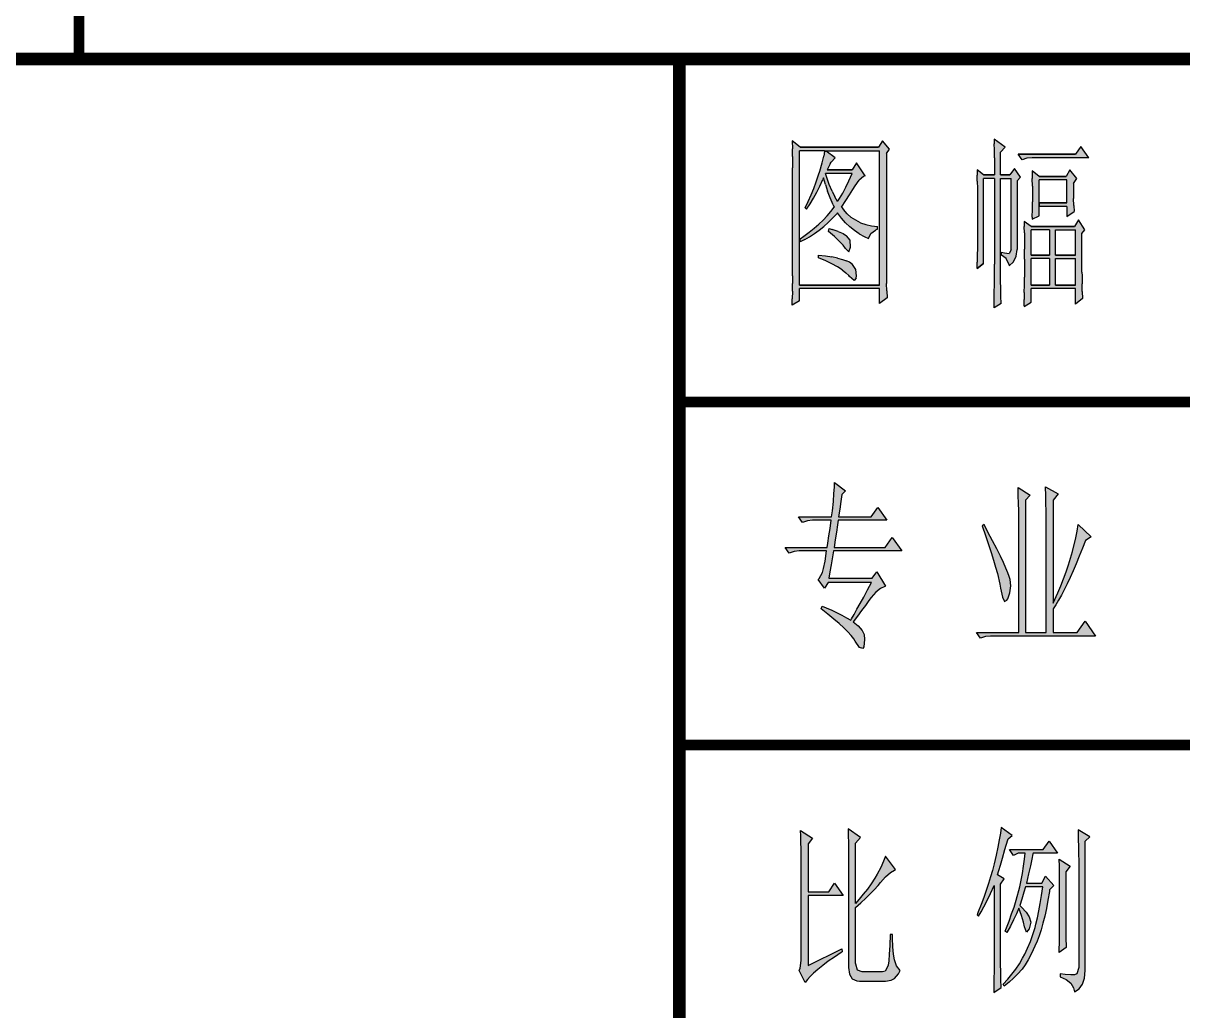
# Model space of a CAD drawing. Extents: x -383207 to 558143, y -95136 to 11777.
# Drawn here: x 292028 to 292704, y -93488 to -92912 of the extents above; entities that cross this region are included whole.
import ezdxf

# ---------------------------------------------------------------- set-up
doc = ezdxf.new("R2010")
doc.units = 0
doc.layers.get('0').update_dxf_attribs({"linetype": 'CONTINUOUS'})
doc.layers.add('1', color=7, linetype='CONTINUOUS')

msp = doc.modelspace()

# ---------------------------------------------------------------- hatches: boundary and pattern name
at = {"layer": '1'}
h = msp.add_hatch(color=2, dxfattribs=at)
h.paths.add_polyline_path([(292531.73, -92987.93), (292533.48, -92985.42), (292529.41, -92980.43), (292527.06, -92984.18), (292481.34, -92984.18), (292476.67, -92980.43), (292476.81, -92985.2), (292476.89, -92989.72), (292476.95, -92993.96), (292476.95, -92996.26), (292476.95, -93059.17), (292476.93, -93063.69), (292476.87, -93068.16), (292476.77, -93072.58), (292476.67, -93076.25), (292481.03, -93073.76), (292481.03, -93066.67), (292527.65, -93066.67), (292527.65, -93075.43), (292532.01, -93072.09), (292531.87, -93067.99), (292531.77, -93063.61), (292531.73, -93058.92), (292531.73, -93057.09)])
h.paths.add_polyline_path([(292481.03, -92986.26), (292495.6, -92986.26), (292527.65, -92986.26), (292527.65, -93064.59), (292481.03, -93064.59), (292481.03, -93039.59)], flags=16)
h.paths.add_polyline_path([(292483.58, -93036.14), (292486.63, -93033.84), (292489.51, -93031.5), (292492.2, -93029.11), (292494.7, -93026.69), (292497.03, -93024.22), (292499.17, -93021.71), (292501.14, -93019.17), (292500.51, -93017.8), (292498.82, -93013.81), (292497.33, -93009.86), (292496.07, -93005.94), (292495.01, -93002.09), (292494.62, -93003.03), (292492.89, -93006.88), (292491.08, -93010.53), (292489.16, -93014.01), (292487.18, -93017.31), (292485.11, -93020.43), (292484.23, -93019.6), (292484.27, -93019.53), (292486.06, -93015.85), (292487.75, -93012.08), (292489.32, -93008.27), (292490.77, -93004.37), (292492.12, -93000.42), (292492.83, -92998.18), (292494.26, -92993.35), (292495.17, -92989.38), (292495.57, -92986.51), (292496.52, -92986.51), (292501.71, -92990.41), (292499.39, -92992.92), (292498.78, -92993.88), (292497.07, -92997.51), (292511.62, -92997.51), (292514.25, -92993.33), (292519.2, -93000.85), (292518.22, -93001.3), (292515.69, -93003.4), (292513.37, -93006.68), (292512.09, -93008.86), (292510.17, -93011.93), (292507.99, -93015.38), (292505.5, -93019.17), (292506.6, -93020.63), (292508.76, -93023.04), (292511.17, -93025.12), (292513.78, -93026.85), (292516.61, -93028.26), (292519.69, -93029.32), (292522.97, -93030.03), (292526.49, -93030.42), (292526.49, -93032.09), (292525.33, -93032.56), (292522.52, -93034.63), (292521.24, -93037.51), (292518.63, -93036.35), (292515.73, -93034.74), (292512.98, -93032.86), (292510.35, -93030.68), (292507.83, -93028.24), (292505.44, -93025.53), (292503.18, -93022.51), (292502.73, -93023), (292500.27, -93025.63), (292497.74, -93028.11), (292495.13, -93030.44), (292492.44, -93032.6), (292489.69, -93034.57), (292486.88, -93036.41), (292483.98, -93038.08), (292481.28, -93039.46), (292481.28, -93037.74)], flags=0)
h.paths.add_polyline_path([(292497.92, -93033.33), (292498.23, -93031.68), (292499.98, -93032.19), (292503.55, -93033.41), (292506.36, -93034.61), (292508.42, -93035.84), (292510.43, -93038.47), (292510.76, -93042.5), (292509.82, -93045.17), (292507.85, -93043.34), (292506.36, -93041.44), (292504.16, -93039.08), (292501.35, -93036.37)], flags=0)
h.paths.add_polyline_path([(292492.12, -93047.09), (292496.05, -93047.61), (292499.88, -93048.25), (292503.2, -93048.94), (292506.01, -93049.65), (292508.34, -93050.43), (292510.17, -93051.26), (292511.78, -93052.57), (292513.76, -93055.54), (292514.25, -93059.17), (292514.08, -93060.58), (292512.76, -93061.96), (292510.17, -93059.6), (292509.66, -93058.99), (292507.95, -93057.4), (292505.75, -93055.75), (292503.08, -93054.05), (292499.9, -93052.32), (292496.25, -93050.57), (292492.12, -93048.76)], flags=0)
h.paths.add_polyline_path([(292503.18, -93015.85), (292501.57, -93013.2), (292499.96, -93009.9), (292498.35, -93005.94), (292496.72, -93001.3), (292496.19, -92999.58), (292511.62, -92999.58), (292509.82, -93003.78), (292508.01, -93007.61), (292506.16, -93011.08), (292504.28, -93014.2)], flags=0)
h = msp.add_hatch(color=2, dxfattribs=at)
h.paths.add_polyline_path([(292598.16, -92987.09), (292600.77, -92984.18), (292594.37, -92979.59), (292594.47, -92982.22), (292594.57, -92985.83), (292594.62, -92990.41), (292594.66, -92996), (292594.66, -93000.42), (292588.26, -93000.42), (292584.47, -92997.51), (292584.55, -93000.48), (292584.63, -93004.07), (292584.69, -93008.22), (292584.73, -93012.99), (292584.75, -93018.37), (292584.75, -93023.75), (292584.75, -93028.97), (292584.73, -93033.92), (292584.71, -93038.61), (292584.65, -93043.07), (292584.61, -93047.25), (292584.55, -93051.2), (292584.47, -93054.89), (292588.26, -93052.08), (292588.26, -93002.5), (292594.66, -93002.5), (292594.66, -93052.51), (292594.66, -93056.05), (292594.62, -93059.96), (292594.57, -93064.28), (292594.51, -93068.97), (292594.43, -93074.02), (292594.37, -93077.92), (292598.45, -93075.43), (292598.34, -93071.05), (292598.26, -93066.63), (292598.2, -93062.18), (292598.16, -93057.7), (292598.16, -93054.18), (292598.16, -93002.5), (292604.27, -93002.5), (292604.27, -93044.17), (292603.11, -93046.25), (292600.46, -93045.84), (292598.73, -93045.41), (292598.73, -93047.09), (292601.5, -93049.18), (292602.97, -93052.49), (292603.11, -93053.34), (292605.8, -93051), (292607.37, -93047.84), (292607.78, -93043.87), (292607.78, -93003.76), (292609.82, -93001.66), (292606.31, -92996.67), (292603.68, -93000.42), (292598.16, -93000.42)])
h.paths.add_polyline_path([(292645.07, -92983.75), (292641.85, -92988.34), (292608.35, -92988.34), (292610.69, -92991.68), (292613.59, -92990.7), (292616.52, -92990.41), (292649.72, -92990.41)])
h.paths.add_polyline_path([(292620.6, -93003.33), (292636.9, -93003.33), (292636.9, -93016.66), (292620.6, -93016.66), (292620.6, -93018.76), (292636.9, -93018.76), (292636.9, -93024.59), (292640.99, -93021.67), (292640.85, -93018.31), (292640.75, -93014.13), (292640.71, -93009.14), (292640.69, -93005.41), (292642.73, -93002.5), (292638.65, -92997.51), (292636.33, -93001.26), (292620.6, -93001.26), (292616.52, -92997.91), (292616.66, -93002.46), (292616.77, -93006.9), (292616.81, -93011.26), (292616.81, -93011.67), (292616.79, -93016.03), (292616.7, -93020.45), (292616.56, -93024.95), (292616.52, -93026.26), (292620.6, -93024.18), (292620.6, -93018.76), (292620.6, -93016.66)])
h.paths.add_polyline_path([(292645.64, -93034.59), (292647.39, -93032.49), (292643.6, -93026.67), (292641.28, -93030.42), (292615.93, -93030.42), (292611.85, -93027.5), (292611.96, -93030.5), (292612.04, -93034.21), (292612.1, -93038.63), (292612.12, -93043.74), (292612.14, -93049.59), (292612.14, -93050), (292612.14, -93055.2), (292612.12, -93060.09), (292612.08, -93064.69), (292612.02, -93068.99), (292611.94, -93073.03), (292611.85, -93076.76), (292611.85, -93077.08), (292615.93, -93074.59), (292615.93, -93066.67), (292641.85, -93066.67), (292641.85, -93075.84), (292645.95, -93072.5), (292645.8, -93068.32), (292645.7, -93063.92), (292645.66, -93059.33), (292645.64, -93057.09)])
h.paths.add_polyline_path([(292615.93, -93032.49), (292626.71, -93032.49), (292626.71, -93047.09), (292615.93, -93047.09)], flags=16)
h.paths.add_polyline_path([(292615.93, -93049.16), (292626.71, -93049.16), (292626.71, -93064.59), (292615.93, -93064.59)], flags=16)
h.paths.add_polyline_path([(292630.21, -93032.49), (292641.85, -93032.49), (292641.85, -93047.09), (292630.21, -93047.09)], flags=16)
h.paths.add_polyline_path([(292630.21, -93049.16), (292641.85, -93049.16), (292641.85, -93064.59), (292630.21, -93064.59)], flags=16)
h = msp.add_hatch(color=2, dxfattribs=at)
h.paths.add_polyline_path([(292499.41, -93227.74), (292500.24, -93223.11), (292500.83, -93219.67), (292540.56, -93219.67), (292534.99, -93211.85), (292530.84, -93217.66), (292501.19, -93217.66), (292501.78, -93213.15), (292502.49, -93208.76), (292503.09, -93204.49), (292503.44, -93201.77), (292531.79, -93201.77), (292526.57, -93194.3), (292522.77, -93199.75), (292503.8, -93199.75), (292504.39, -93195.24), (292504.99, -93190.86), (292505.58, -93186.83), (292507.83, -93184.69), (292501.43, -93179.71), (292501.31, -93182.44), (292501.07, -93186.11), (292500.72, -93190.74), (292500.12, -93196.31), (292499.65, -93199.75), (292480.44, -93199.75), (292482.81, -93203.07), (292485.66, -93202.12), (292488.62, -93201.77), (292499.41, -93201.77), (292498.82, -93206.51), (292498.11, -93210.9), (292497.51, -93215.05), (292497.04, -93217.66), (292472.61, -93217.66), (292474.98, -93220.98), (292477.83, -93220.03), (292480.79, -93219.67), (292496.8, -93219.67), (292495.85, -93225.72), (292495.02, -93229.87), (292494.43, -93232.24), (292492.42, -93235.68), (292491.82, -93236.39), (292495.62, -93241.37), (292497.63, -93238.05), (292523.01, -93238.05), (292520.64, -93242.44), (292518.39, -93246.59), (292516.37, -93250.27), (292514.47, -93253.59), (292512.81, -93256.67), (292511.27, -93259.28), (292510.8, -93260.11), (292508.31, -93258.69), (292505.7, -93257.15), (292499.77, -93254.3), (292496.45, -93252.76), (292494.19, -93251.81), (292493.6, -93253.47), (292497.51, -93256.55), (292500.95, -93259.4), (292504.04, -93262.01), (292506.76, -93264.5), (292509.14, -93266.87), (292511.03, -93269), (292512.57, -93270.9), (292513.4, -93272.21), (292516.01, -93276), (292517.91, -93276.47), (292518.39, -93275.53), (292518.86, -93271.38), (292518.62, -93268.41), (292517.56, -93266.04), (292515.18, -93263.31), (292512.22, -93260.94), (292514.83, -93257.62), (292517.2, -93254.42), (292519.45, -93251.45), (292521.47, -93248.61), (292522.77, -93246.83), (292525.38, -93243.63), (292528.11, -93241.49), (292530.72, -93240.31), (292531.19, -93240.19), (292525.97, -93231.77), (292523.37, -93235.56), (292497.99, -93235.56), (292498.58, -93231.89)])
h.paths.add_polyline_path([(292603.29, -93234.61), (292602.46, -93232.36), (292601.28, -93229.63), (292599.85, -93226.43), (292598.07, -93222.64), (292596.06, -93218.49), (292593.57, -93213.74), (292590.84, -93208.64), (292588.59, -93204.26), (292587.4, -93205.09), (292589.42, -93210.66), (292591.08, -93215.88), (292592.74, -93220.62), (292594.04, -93225.01), (292595.23, -93229.04), (292596.3, -93232.84), (292597.84, -93239), (292598.19, -93241.37), (292599.26, -93246.71), (292600.45, -93249.08), (292601.87, -93248.37), (292602.34, -93247.66), (292603.65, -93244.1), (292604.12, -93239.95), (292603.77, -93236.39)], flags=17)
h.paths.add_polyline_path([(292628.79, -93190.15), (292631.75, -93186.35), (292624.4, -93182.2), (292624.64, -93187.54), (292624.64, -93192.16), (292624.76, -93196.07), (292624.76, -93267.23), (292612.78, -93267.23), (292612.78, -93190.15), (292615.39, -93187.18), (292608.39, -93182.67), (292608.51, -93187.42), (292608.63, -93191.92), (292608.75, -93196.07), (292608.75, -93267.23), (292584.2, -93267.23), (292586.57, -93270.55), (292589.42, -93269.6), (292592.38, -93269.36), (292653.57, -93269.36), (292647.52, -93260.58), (292642.78, -93267.23), (292628.79, -93267.23), (292628.79, -93253.47), (292630.33, -93251.1), (292631.99, -93248.37), (292633.65, -93245.52), (292635.31, -93242.32), (292636.97, -93238.88), (292638.75, -93235.21), (292640.53, -93231.29), (292642.31, -93227.14), (292644.08, -93222.76), (292645.98, -93218.01), (292647.76, -93213.51), (292650.96, -93211.37), (292643.37, -93204.26), (292642.78, -93208.17), (292642.07, -93212.08), (292640.17, -93219.91), (292638.99, -93223.82), (292637.8, -93227.86), (292636.5, -93231.89), (292634.95, -93235.92), (292633.29, -93239.95), (292631.63, -93244.1), (292628.79, -93250.15)])
h = msp.add_hatch(color=2, dxfattribs=at)
h.paths.add_polyline_path([(292491.7, -93463.72), (292494.55, -93461.47), (292497.75, -93458.98), (292501.43, -93456.49), (292505.34, -93453.76), (292505.82, -93453.52), (292505.58, -93451.74), (292486.01, -93461.35), (292486.01, -93420.55), (292506.41, -93420.55), (292501.43, -93413.44), (292497.99, -93418.42), (292486.01, -93418.42), (292486.01, -93390.55), (292488.62, -93387.23), (292481.62, -93382.61), (292481.74, -93385.81), (292481.74, -93389.49), (292481.86, -93393.52), (292481.86, -93403.24), (292481.98, -93408.93), (292481.98, -93458.5), (292481.39, -93463.01), (292480.79, -93464.31), (292484.23, -93471.43), (292485.54, -93469.65), (292487.2, -93467.87), (292489.21, -93465.85)])
h.paths.add_polyline_path([(292538.66, -93466.33), (292539.61, -93464.31), (292537.6, -93461.7), (292536.41, -93458.03), (292535.82, -93454.83), (292535.46, -93450.56), (292535.22, -93445.46), (292535.22, -93443.44), (292533.8, -93443.44), (292533.56, -93449.85), (292533.33, -93454.83), (292533.09, -93458.74), (292532.62, -93461.23), (292532.62, -93461.35), (292530.84, -93464.67), (292529.41, -93465.14), (292517.44, -93465.14), (292514.71, -93464.08), (292513.76, -93460.64), (292513.64, -93460.16), (292513.64, -93427.67), (292516.73, -93424.94), (292519.57, -93422.22), (292522.18, -93419.72), (292524.55, -93417.23), (292526.8, -93414.74), (292528.23, -93413.08), (292531.19, -93409.65), (292533.92, -93407.15), (292536.29, -93405.85), (292537, -93405.49), (292531.19, -93397.67), (292530.01, -93400.63), (292528.35, -93404.19), (292526.21, -93408.1), (292524.79, -93410.59), (292522.65, -93413.8), (292520.52, -93416.88), (292518.15, -93419.84), (292515.78, -93422.69), (292513.64, -93425.18), (292513.64, -93390.08), (292516.61, -93386.76), (292509.37, -93381.78), (292509.37, -93385.69), (292509.49, -93389.84), (292509.61, -93394.35), (292509.61, -93462.65), (292510.08, -93466.57), (292511.74, -93469.17), (292514.35, -93470.36), (292516.01, -93470.6), (292531.19, -93470.6), (292534.39, -93470), (292536.41, -93468.94)])
h.paths.add_polyline_path([(292598.19, -93460.76), (292598.19, -93413.91), (292600.21, -93410.95), (292596.41, -93408.46), (292597.13, -93406.09), (292598.07, -93402.89), (292599.26, -93398.85), (292600.68, -93393.87), (292602.46, -93388.18), (292602.58, -93387.59), (292604.95, -93385.57), (292598.55, -93380.95), (292598.07, -93384.27), (292597.36, -93388.06), (292596.65, -93392.33), (292595.58, -93397.08), (292594.4, -93402.17), (292593.45, -93405.97), (292592.26, -93409.76), (292591.08, -93413.68), (292589.77, -93417.71), (292588.35, -93421.74), (292586.81, -93425.89), (292585.15, -93430.04), (292584.56, -93431.82), (292585.39, -93432.65), (292586.93, -93430.16), (292588.47, -93427.2), (292590.37, -93423.52), (292592.26, -93419.37), (292594.4, -93414.74), (292594.4, -93464.55), (292594.28, -93469.29), (292594.16, -93474.75), (292594.16, -93477.24), (292598.55, -93474.27), (292598.31, -93469.53), (292598.31, -93465.02)])
h.paths.add_polyline_path([(292617.09, -93396.01), (292631.4, -93396.01), (292626.53, -93388.89), (292622.98, -93393.87), (292603.41, -93393.87), (292605.78, -93397.19), (292608.39, -93396.01), (292612.54, -93396.01), (292612.19, -93399.45), (292611.59, -93403.48), (292610.88, -93407.87), (292609.93, -93412.73), (292609.34, -93415.57), (292607.2, -93423.4), (292606.02, -93427.43), (292604.6, -93431.35), (292603.17, -93435.5), (292601.63, -93439.53), (292600.8, -93441.43), (292601.75, -93442.26), (292603.88, -93438.46), (292605.66, -93434.79), (292607.44, -93431.23), (292608.75, -93428.03), (292610.41, -93432.29), (292611.59, -93436.21), (292612.19, -93438.94), (292613.37, -93441.9), (292614.79, -93440.12), (292615.74, -93436.21), (292614.79, -93433.01), (292613.02, -93430.28), (292610.41, -93427.43), (292609.34, -93426.37), (292610.64, -93422.69), (292611.83, -93418.66), (292612.78, -93415.57), (292622.74, -93415.57), (292622.03, -93420.55), (292621.32, -93425.18), (292620.49, -93429.57), (292619.66, -93433.6), (292618.83, -93437.39), (292618.35, -93439.29), (292617.05, -93443.44), (292615.62, -93447.47), (292613.96, -93451.27), (292612.3, -93454.83), (292611, -93457.2), (292609.22, -93460.52), (292607.09, -93463.6), (292604.83, -93466.57), (292602.46, -93469.41), (292599.62, -93472.26), (292600.21, -93473.44), (292603.17, -93471.19), (292605.78, -93468.82), (292608.27, -93466.21), (292610.53, -93463.72), (292610.76, -93463.48), (292612.54, -93460.99), (292614.32, -93458.03), (292616.22, -93454.47), (292618.23, -93450.2), (292619.54, -93447.24), (292620.72, -93444.03), (292621.79, -93440.6), (292622.86, -93436.8), (292623.93, -93432.65), (292624.87, -93428.14), (292625.7, -93423.4), (292626.65, -93418.3), (292626.77, -93417.23), (292629.14, -93414.74), (292624.4, -93409.29), (292622.15, -93413.44), (292613.37, -93413.44), (292614.56, -93407.99), (292615.62, -93403.36), (292616.45, -93399.45)])
h.paths.add_polyline_path([(292636.14, -93406.8), (292638.75, -93403.48), (292632.34, -93399.33), (292632.46, -93403.48), (292632.58, -93407.87), (292632.58, -93442.14), (292632.46, -93447.12), (292632.34, -93453.05), (292632.34, -93453.88), (292636.38, -93450.91), (292636.26, -93444.86), (292636.14, -93439.88)])
h.paths.add_polyline_path([(292647.52, -93388.89), (292650.13, -93386.4), (292643.37, -93382.25), (292643.49, -93387.59), (292643.61, -93392.33), (292643.61, -93396.6), (292643.73, -93400.28), (292643.73, -93462.65), (292642.66, -93466.33), (292641.36, -93466.8), (292639.1, -93466.92), (292635.9, -93466.68), (292632.94, -93466.33), (292632.94, -93468.11), (292636.5, -93469.65), (292639.22, -93471.78), (292640.76, -93474.39), (292641.36, -93476.76), (292643.97, -93474.99), (292645.98, -93472.38), (292647.05, -93468.82), (292647.52, -93464.43)])

# ---------------------------------------------------------------- linework, layer by layer
at = {"color": 2}
for p, q in [((292481.34, -92984.18), (292476.67, -92980.43)), ((292476.67, -92980.43), (292476.81, -92985.2)), ((292527.06, -92984.18), (292481.34, -92984.18)), ((292527.06, -92984.18), (292481.34, -92984.18)), ((292481.34, -92984.18), (292527.06, -92984.18)), ((292481.34, -92984.18), (292481.34, -92984.18)), ((292529.41, -92980.43), (292527.06, -92984.18)), ((292533.48, -92985.42), (292529.41, -92980.43)), ((292600.77, -92984.18), (292594.37, -92979.59)), ((292594.37, -92979.59), (292594.47, -92982.22)), ((292594.57, -92985.83), (292594.47, -92982.22)), ((292598.16, -92987.09), (292600.77, -92984.18)), ((292645.07, -92983.75), (292641.85, -92988.34)), ((292649.72, -92990.41), (292645.07, -92983.75)), ((292476.89, -92989.72), (292476.81, -92985.2)), ((292476.89, -92989.72), (292476.95, -92993.96)), ((292481.03, -93039.59), (292481.03, -92986.26)), ((292495.6, -92986.26), (292481.03, -92986.26)), ((292494.26, -92993.35), (292495.17, -92989.38)), ((292495.57, -92986.51), (292495.17, -92989.38)), ((292495.57, -92986.51), (292496.52, -92986.51)), ((292495.6, -92986.26), (292527.65, -92986.26)), ((292501.71, -92990.41), (292496.52, -92986.51)), ((292501.71, -92990.41), (292499.39, -92992.92)), ((292527.65, -93064.59), (292527.65, -92986.26)), ((292531.73, -92987.93), (292533.48, -92985.42)), ((292531.73, -92987.93), (292531.73, -93057.09)), ((292594.62, -92990.41), (292594.57, -92985.83)), ((292594.62, -92990.41), (292594.66, -92996)), ((292598.16, -93000.42), (292598.16, -92987.09)), ((292610.69, -92991.68), (292608.35, -92988.34)), ((292641.85, -92988.34), (292608.35, -92988.34)), ((292641.85, -92988.34), (292608.35, -92988.34)), ((292608.35, -92988.34), (292641.85, -92988.34)), ((292608.35, -92988.34), (292608.35, -92988.34)), ((292613.59, -92990.7), (292610.69, -92991.68)), ((292616.52, -92990.41), (292613.59, -92990.7)), ((292649.72, -92990.41), (292616.52, -92990.41)), ((292476.95, -92993.96), (292476.95, -92996.26)), ((292476.95, -93059.17), (292476.95, -92996.26)), ((292492.83, -92998.18), (292494.26, -92993.35)), ((292498.78, -92993.88), (292497.07, -92997.51)), ((292511.62, -92997.51), (292497.07, -92997.51)), ((292511.62, -92997.51), (292497.07, -92997.51)), ((292497.07, -92997.51), (292511.62, -92997.51)), ((292497.07, -92997.51), (292497.07, -92997.51)), ((292498.78, -92993.88), (292499.39, -92992.92)), ((292514.25, -92993.33), (292511.62, -92997.51)), ((292519.2, -93000.85), (292514.25, -92993.33)), ((292584.47, -92997.51), (292584.55, -93000.48)), ((292588.26, -93000.42), (292584.47, -92997.51)), ((292594.66, -92996), (292594.66, -93000.42)), ((292606.31, -92996.67), (292603.68, -93000.42)), ((292609.82, -93001.66), (292606.31, -92996.67)), ((292616.52, -92997.91), (292616.66, -93002.46)), ((292620.6, -93001.26), (292616.52, -92997.91)), ((292638.65, -92997.51), (292636.33, -93001.26)), ((292642.73, -93002.5), (292638.65, -92997.51)), ((292489.32, -93008.27), (292490.77, -93004.37)), ((292490.77, -93004.37), (292492.12, -93000.42)), ((292492.12, -93000.42), (292492.83, -92998.18)), ((292492.89, -93006.88), (292494.62, -93003.03)), ((292495.01, -93002.09), (292494.62, -93003.03)), ((292496.07, -93005.94), (292495.01, -93002.09)), ((292511.62, -92999.58), (292496.19, -92999.58)), ((292496.72, -93001.3), (292496.19, -92999.58)), ((292498.35, -93005.94), (292496.72, -93001.3)), ((292508.01, -93007.61), (292509.82, -93003.78)), ((292509.82, -93003.78), (292511.62, -92999.58)), ((292513.37, -93006.68), (292515.69, -93003.4)), ((292518.22, -93001.3), (292515.69, -93003.4)), ((292519.2, -93000.85), (292518.22, -93001.3)), ((292584.63, -93004.07), (292584.55, -93000.48)), ((292584.63, -93004.07), (292584.69, -93008.22)), ((292594.66, -93000.42), (292588.26, -93000.42)), ((292594.66, -93000.42), (292588.26, -93000.42)), ((292588.26, -93000.42), (292594.66, -93000.42)), ((292588.26, -93000.42), (292588.26, -93000.42)), ((292594.66, -93002.5), (292588.26, -93002.5)), ((292588.26, -93052.08), (292588.26, -93002.5)), ((292594.66, -93002.5), (292594.66, -93052.51)), ((292598.16, -93000.42), (292603.68, -93000.42)), ((292603.68, -93000.42), (292598.16, -93000.42)), ((292603.68, -93000.42), (292598.16, -93000.42)), ((292598.16, -93054.18), (292598.16, -93002.5)), ((292598.16, -93002.5), (292604.27, -93002.5)), ((292604.27, -93044.17), (292604.27, -93002.5)), ((292607.78, -93003.76), (292609.82, -93001.66)), ((292607.78, -93003.76), (292607.78, -93043.76)), ((292616.77, -93006.9), (292616.66, -93002.46)), ((292636.33, -93001.26), (292620.6, -93001.26)), ((292636.33, -93001.26), (292620.6, -93001.26)), ((292620.6, -93001.26), (292636.33, -93001.26)), ((292620.6, -93001.26), (292620.6, -93001.26)), ((292636.9, -93003.33), (292620.6, -93003.33)), ((292620.6, -93016.66), (292620.6, -93003.33)), ((292636.9, -93016.66), (292636.9, -93003.33)), ((292640.69, -93005.41), (292642.73, -93002.5)), ((292487.75, -93012.08), (292489.32, -93008.27)), ((292489.16, -93014.01), (292491.08, -93010.53)), ((292491.08, -93010.53), (292492.89, -93006.88)), ((292496.07, -93005.94), (292497.33, -93009.86)), ((292498.82, -93013.81), (292497.33, -93009.86)), ((292499.96, -93009.9), (292498.35, -93005.94)), ((292499.96, -93009.9), (292501.57, -93013.2)), ((292504.28, -93014.2), (292506.16, -93011.08)), ((292506.16, -93011.08), (292508.01, -93007.61)), ((292510.17, -93011.93), (292512.09, -93008.86)), ((292512.09, -93008.86), (292513.37, -93006.68)), ((292584.69, -93008.22), (292584.73, -93012.99)), ((292616.77, -93006.9), (292616.81, -93011.26)), ((292616.81, -93011.26), (292616.81, -93011.67)), ((292640.69, -93005.41), (292640.71, -93009.14)), ((292640.71, -93009.14), (292640.75, -93014.13)), ((292484.27, -93019.53), (292486.06, -93015.85)), ((292485.11, -93020.43), (292487.18, -93017.31)), ((292486.06, -93015.85), (292487.75, -93012.08)), ((292487.18, -93017.31), (292489.16, -93014.01)), ((292500.51, -93017.8), (292498.82, -93013.81)), ((292500.51, -93017.8), (292501.14, -93019.17)), ((292503.18, -93015.85), (292501.57, -93013.2)), ((292503.18, -93015.85), (292504.28, -93014.2)), ((292505.5, -93019.17), (292507.99, -93015.38)), ((292507.99, -93015.38), (292510.17, -93011.93)), ((292584.73, -93012.99), (292584.75, -93018.37)), ((292616.7, -93020.45), (292616.79, -93016.03)), ((292616.81, -93011.67), (292616.79, -93016.03)), ((292620.6, -93016.66), (292620.6, -93018.76)), ((292620.6, -93018.76), (292620.6, -93016.66)), ((292636.9, -93016.66), (292620.6, -93016.66)), ((292636.9, -93016.66), (292620.6, -93016.66)), ((292620.6, -93016.66), (292636.9, -93016.66)), ((292620.6, -93016.66), (292620.6, -93016.66)), ((292640.85, -93018.31), (292640.75, -93014.13)), ((292640.85, -93018.31), (292640.99, -93021.67)), ((292484.27, -93019.53), (292484.23, -93019.6)), ((292484.23, -93019.6), (292485.11, -93020.43)), ((292494.7, -93026.69), (292497.03, -93024.22)), ((292497.03, -93024.22), (292499.17, -93021.71)), ((292499.17, -93021.71), (292501.14, -93019.17)), ((292500.27, -93025.63), (292502.73, -93023)), ((292503.18, -93022.51), (292502.73, -93023)), ((292505.44, -93025.53), (292503.18, -93022.51)), ((292505.5, -93019.17), (292506.6, -93020.63)), ((292508.76, -93023.04), (292506.6, -93020.63)), ((292508.76, -93023.04), (292511.17, -93025.12)), ((292584.75, -93018.37), (292584.75, -93023.75)), ((292584.75, -93023.75), (292584.75, -93028.97)), ((292616.52, -93026.26), (292620.6, -93024.18)), ((292616.56, -93024.95), (292616.52, -93026.26)), ((292616.56, -93024.95), (292616.7, -93020.45)), ((292636.9, -93018.76), (292620.6, -93018.76)), ((292620.6, -93024.18), (292620.6, -93018.76)), ((292636.9, -93018.76), (292636.9, -93024.59)), ((292636.9, -93024.59), (292640.99, -93021.67)), ((292486.63, -93033.84), (292489.51, -93031.5)), ((292489.51, -93031.5), (292492.2, -93029.11)), ((292492.2, -93029.11), (292494.7, -93026.69)), ((292492.44, -93032.6), (292495.13, -93030.44)), ((292495.13, -93030.44), (292497.74, -93028.11)), ((292497.74, -93028.11), (292500.27, -93025.63)), ((292497.92, -93033.33), (292498.23, -93031.68)), ((292498.23, -93031.68), (292499.98, -93032.19)), ((292507.83, -93028.24), (292505.44, -93025.53)), ((292510.35, -93030.68), (292507.83, -93028.24)), ((292512.98, -93032.86), (292510.35, -93030.68)), ((292513.78, -93026.85), (292511.17, -93025.12)), ((292516.61, -93028.26), (292513.78, -93026.85)), ((292516.61, -93028.26), (292519.69, -93029.32)), ((292519.69, -93029.32), (292522.97, -93030.03)), ((292522.97, -93030.03), (292526.49, -93030.42)), ((292526.49, -93032.09), (292526.49, -93030.42)), ((292584.75, -93028.97), (292584.73, -93033.92)), ((292611.85, -93027.5), (292611.96, -93030.5)), ((292615.93, -93030.42), (292611.85, -93027.5)), ((292612.04, -93034.21), (292611.96, -93030.5)), ((292641.28, -93030.42), (292615.93, -93030.42)), ((292641.28, -93030.42), (292615.93, -93030.42)), ((292615.93, -93030.42), (292641.28, -93030.42)), ((292615.93, -93030.42), (292615.93, -93030.42)), ((292643.6, -93026.67), (292641.28, -93030.42)), ((292647.39, -93032.49), (292643.6, -93026.67)), ((292481.28, -93037.74), (292483.58, -93036.14)), ((292481.28, -93039.46), (292481.28, -93037.74)), ((292483.98, -93038.08), (292481.28, -93039.46)), ((292483.58, -93036.14), (292486.63, -93033.84)), ((292483.98, -93038.08), (292486.88, -93036.41)), ((292486.88, -93036.41), (292489.69, -93034.57)), ((292489.69, -93034.57), (292492.44, -93032.6)), ((292501.35, -93036.37), (292497.92, -93033.33)), ((292503.55, -93033.41), (292499.98, -93032.19)), ((292504.16, -93039.08), (292501.35, -93036.37)), ((292503.55, -93033.41), (292506.36, -93034.61)), ((292506.36, -93034.61), (292508.42, -93035.84)), ((292510.43, -93038.47), (292508.42, -93035.84)), ((292510.76, -93042.5), (292510.43, -93038.47)), ((292515.73, -93034.74), (292512.98, -93032.86)), ((292515.73, -93034.74), (292518.63, -93036.35)), ((292518.63, -93036.35), (292521.24, -93037.51)), ((292521.24, -93037.51), (292522.52, -93034.63)), ((292522.52, -93034.63), (292525.33, -93032.56)), ((292526.49, -93032.09), (292525.33, -93032.56)), ((292584.71, -93038.61), (292584.65, -93043.07)), ((292584.73, -93033.92), (292584.71, -93038.61)), ((292612.04, -93034.21), (292612.1, -93038.63)), ((292626.71, -93032.49), (292615.93, -93032.49)), ((292615.93, -93047.09), (292615.93, -93032.49)), ((292626.71, -93032.49), (292626.71, -93047.09)), ((292630.21, -93032.49), (292641.85, -93032.49)), ((292630.21, -93047.09), (292630.21, -93032.49)), ((292641.85, -93047.09), (292641.85, -93032.49)), ((292645.64, -93034.59), (292647.39, -93032.49)), ((292645.64, -93057.09), (292645.64, -93034.59)), ((292481.03, -93064.59), (292481.03, -93039.59)), ((292504.16, -93039.08), (292506.36, -93041.44)), ((292507.85, -93043.34), (292506.36, -93041.44)), ((292507.85, -93043.34), (292509.82, -93045.17)), ((292509.82, -93045.17), (292510.76, -93042.5)), ((292584.65, -93043.07), (292584.61, -93047.25)), ((292604.27, -93044.17), (292603.11, -93046.25)), ((292607.37, -93047.84), (292607.78, -93043.87)), ((292607.78, -93043.76), (292607.78, -93043.87)), ((292612.1, -93038.63), (292612.12, -93043.74)), ((292612.14, -93049.59), (292612.12, -93043.74)), ((292492.12, -93048.76), (292492.12, -93047.09)), ((292492.12, -93047.09), (292496.05, -93047.61)), ((292496.25, -93050.57), (292492.12, -93048.76)), ((292496.05, -93047.61), (292499.88, -93048.25)), ((292499.9, -93052.32), (292496.25, -93050.57)), ((292503.2, -93048.94), (292499.88, -93048.25)), ((292503.2, -93048.94), (292506.01, -93049.65)), ((292506.01, -93049.65), (292508.34, -93050.43)), ((292510.17, -93051.26), (292508.34, -93050.43)), ((292511.78, -93052.57), (292510.17, -93051.26)), ((292584.47, -93054.89), (292584.55, -93051.2)), ((292588.26, -93052.08), (292584.47, -93054.89)), ((292584.47, -93055.01), (292588.26, -93052.08)), ((292588.26, -93052.08), (292584.47, -93054.89)), ((292584.61, -93047.25), (292584.55, -93051.2)), ((292598.73, -93047.09), (292598.73, -93045.41)), ((292598.73, -93045.41), (292600.46, -93045.84)), ((292601.5, -93049.18), (292598.73, -93047.09)), ((292600.46, -93045.84), (292603.11, -93046.25)), ((292602.97, -93052.49), (292601.5, -93049.18)), ((292603.11, -93053.34), (292605.8, -93051)), ((292605.8, -93051), (292607.37, -93047.84)), ((292612.14, -93049.59), (292612.14, -93050)), ((292612.14, -93050), (292612.14, -93055.2)), ((292626.71, -93047.09), (292615.93, -93047.09)), ((292626.71, -93047.09), (292615.93, -93047.09)), ((292615.93, -93047.09), (292626.71, -93047.09)), ((292615.93, -93047.09), (292615.93, -93047.09)), ((292615.93, -93064.59), (292615.93, -93049.16)), ((292626.71, -93049.16), (292615.93, -93049.16)), ((292626.71, -93049.16), (292626.71, -93064.59)), ((292630.21, -93047.09), (292641.85, -93047.09)), ((292641.85, -93047.09), (292630.21, -93047.09)), ((292641.85, -93047.09), (292630.21, -93047.09)), ((292630.21, -93064.59), (292630.21, -93049.16)), ((292630.21, -93049.16), (292641.85, -93049.16)), ((292641.85, -93064.59), (292641.85, -93049.16)), ((292503.08, -93054.05), (292499.9, -93052.32)), ((292505.75, -93055.75), (292503.08, -93054.05)), ((292505.75, -93055.75), (292507.95, -93057.4)), ((292507.95, -93057.4), (292509.66, -93058.99)), ((292513.76, -93055.54), (292511.78, -93052.57)), ((292514.25, -93059.17), (292513.76, -93055.54)), ((292531.73, -93057.09), (292531.73, -93058.92)), ((292584.47, -93054.89), (292584.47, -93055.01)), ((292594.62, -93059.96), (292594.66, -93056.05)), ((292594.66, -93056.05), (292594.66, -93052.51)), ((292598.16, -93057.7), (292598.16, -93054.18)), ((292598.2, -93062.18), (292598.16, -93057.7)), ((292602.97, -93052.49), (292603.11, -93053.34)), ((292612.14, -93055.2), (292612.12, -93060.09)), ((292645.64, -93057.09), (292645.66, -93059.33)), ((292476.87, -93068.16), (292476.93, -93063.69)), ((292476.95, -93059.17), (292476.93, -93063.69)), ((292527.65, -93064.59), (292481.03, -93064.59)), ((292527.65, -93064.59), (292481.03, -93064.59)), ((292481.03, -93064.59), (292527.65, -93064.59)), ((292481.03, -93064.59), (292481.03, -93064.59)), ((292510.17, -93059.6), (292509.66, -93058.99)), ((292512.76, -93061.96), (292510.17, -93059.6)), ((292514.08, -93060.58), (292512.76, -93061.96)), ((292514.08, -93060.58), (292514.25, -93059.17)), ((292531.73, -93058.92), (292531.77, -93063.61)), ((292531.87, -93067.99), (292531.77, -93063.61)), ((292594.51, -93068.97), (292594.57, -93064.28)), ((292594.57, -93064.28), (292594.62, -93059.96)), ((292598.26, -93066.63), (292598.2, -93062.18)), ((292612.02, -93068.99), (292612.08, -93064.69)), ((292612.08, -93064.69), (292612.12, -93060.09)), ((292626.71, -93064.59), (292615.93, -93064.59)), ((292626.71, -93064.59), (292615.93, -93064.59)), ((292615.93, -93064.59), (292626.71, -93064.59)), ((292615.93, -93064.59), (292615.93, -93064.59)), ((292630.21, -93064.59), (292641.85, -93064.59)), ((292641.85, -93064.59), (292630.21, -93064.59)), ((292641.85, -93064.59), (292630.21, -93064.59)), ((292645.66, -93059.33), (292645.7, -93063.92)), ((292645.8, -93068.32), (292645.7, -93063.92)), ((292476.87, -93068.16), (292476.77, -93072.58)), ((292527.65, -93066.67), (292481.03, -93066.67)), ((292481.03, -93073.76), (292481.03, -93066.67)), ((292527.65, -93075.43), (292527.65, -93066.67)), ((292532.01, -93072.09), (292527.65, -93075.43)), ((292531.87, -93067.99), (292532.01, -93072.09)), ((292594.43, -93074.02), (292594.51, -93068.97)), ((292598.34, -93071.05), (292598.26, -93066.63)), ((292598.45, -93075.43), (292598.34, -93071.05)), ((292612.02, -93068.99), (292611.94, -93073.03)), ((292641.85, -93066.67), (292615.93, -93066.67)), ((292615.93, -93074.59), (292615.93, -93066.67)), ((292641.85, -93075.84), (292641.85, -93066.67)), ((292645.8, -93068.32), (292645.95, -93072.5)), ((292476.67, -93076.25), (292476.77, -93072.58)), ((292481.03, -93073.76), (292476.67, -93076.25)), ((292594.37, -93077.92), (292594.43, -93074.02)), ((292598.45, -93075.43), (292594.37, -93077.92)), ((292611.85, -93076.76), (292611.94, -93073.03)), ((292611.85, -93077.08), (292615.93, -93074.59)), ((292611.85, -93076.76), (292611.85, -93077.08)), ((292645.95, -93072.5), (292641.85, -93075.84))]:
    msp.add_line(p, q, dxfattribs=at)
at = {"layer": '1', "color": 2}
for points, const_width in [([(292060.91, -92682.79), (292060.91, -92932.8)], 6.25), ([(290160.81, -92932.8), (293110.96, -92932.8)], 7.5), ([(292410.92, -92932.8), (292410.92, -93732.84)], 7.5), ([(293110.96, -93132.81), (292410.92, -93132.81)], 6.25), ([(293110.96, -93332.82), (292410.92, -93332.82)], 6.25)]:
    msp.add_lwpolyline(points, dxfattribs=dict(at, const_width=const_width))
for points in [[(292518.62, -93268.41), (292518.86, -93271.38), (292518.39, -93275.53), (292517.91, -93276.47), (292516.01, -93276), (292513.4, -93272.21), (292512.57, -93270.9), (292511.03, -93269), (292509.14, -93266.87), (292506.76, -93264.5), (292504.04, -93262.01), (292500.95, -93259.4), (292497.51, -93256.55), (292493.6, -93253.47), (292494.19, -93251.81), (292496.45, -93252.76), (292499.77, -93254.3), (292505.7, -93257.15), (292508.31, -93258.69), (292510.8, -93260.11), (292511.27, -93259.28), (292512.81, -93256.67), (292514.47, -93253.59), (292516.37, -93250.27), (292518.39, -93246.59), (292520.64, -93242.44), (292523.01, -93238.05), (292497.63, -93238.05), (292495.62, -93241.37), (292491.82, -93236.39), (292492.42, -93235.68), (292494.43, -93232.24), (292495.02, -93229.87), (292495.85, -93225.72), (292496.8, -93219.67), (292480.79, -93219.67), (292477.83, -93220.03), (292474.98, -93220.98), (292472.61, -93217.66), (292497.04, -93217.66), (292497.51, -93215.05), (292498.11, -93210.9), (292498.82, -93206.51), (292499.41, -93201.77), (292488.62, -93201.77), (292485.66, -93202.12), (292482.81, -93203.07), (292480.44, -93199.75), (292499.65, -93199.75), (292500.12, -93196.31), (292500.72, -93190.74), (292501.07, -93186.11), (292501.31, -93182.44), (292501.43, -93179.71), (292507.83, -93184.69), (292505.58, -93186.83), (292504.99, -93190.86), (292504.39, -93195.24), (292503.8, -93199.75), (292522.77, -93199.75), (292526.57, -93194.3), (292531.79, -93201.77), (292503.44, -93201.77), (292503.09, -93204.49), (292502.49, -93208.76), (292501.78, -93213.15), (292501.19, -93217.66), (292530.84, -93217.66), (292534.99, -93211.85), (292540.56, -93219.67), (292500.83, -93219.67), (292500.24, -93223.11), (292499.41, -93227.74), (292498.58, -93231.89), (292497.99, -93235.56), (292523.37, -93235.56), (292525.97, -93231.77), (292531.19, -93240.19), (292530.72, -93240.31), (292528.11, -93241.49), (292525.38, -93243.63), (292522.77, -93246.83), (292521.47, -93248.61), (292519.45, -93251.45), (292517.2, -93254.42), (292514.83, -93257.62), (292512.22, -93260.94), (292515.18, -93263.31), (292517.56, -93266.04)], [(292628.79, -93267.23), (292642.78, -93267.23), (292647.52, -93260.58), (292653.57, -93269.36), (292592.38, -93269.36), (292589.42, -93269.6), (292586.57, -93270.55), (292584.2, -93267.23), (292608.75, -93267.23), (292608.75, -93196.07), (292608.63, -93191.92), (292608.51, -93187.42), (292608.39, -93182.67), (292615.39, -93187.18), (292612.78, -93190.15), (292612.78, -93267.23), (292624.76, -93267.23), (292624.76, -93196.07), (292624.64, -93192.16), (292624.64, -93187.54), (292624.4, -93182.2), (292631.75, -93186.35), (292628.79, -93190.15), (292628.79, -93250.15), (292631.63, -93244.1), (292633.29, -93239.95), (292634.95, -93235.92), (292636.5, -93231.89), (292637.8, -93227.86), (292638.99, -93223.82), (292640.17, -93219.91), (292642.07, -93212.08), (292642.78, -93208.17), (292643.37, -93204.26), (292650.96, -93211.37), (292647.76, -93213.51), (292645.98, -93218.01), (292644.08, -93222.76), (292642.31, -93227.14), (292640.53, -93231.29), (292638.75, -93235.21), (292636.97, -93238.88), (292635.31, -93242.32), (292633.65, -93245.52), (292631.99, -93248.37), (292630.33, -93251.1), (292628.79, -93253.47)], [(292602.34, -93247.66), (292603.65, -93244.1), (292604.12, -93239.95), (292603.77, -93236.39), (292603.29, -93234.61), (292602.46, -93232.36), (292601.28, -93229.63), (292599.85, -93226.43), (292598.07, -93222.64), (292596.06, -93218.49), (292593.57, -93213.74), (292590.84, -93208.64), (292588.59, -93204.26), (292587.4, -93205.09), (292589.42, -93210.66), (292591.08, -93215.88), (292592.74, -93220.62), (292594.04, -93225.01), (292595.23, -93229.04), (292596.3, -93232.84), (292597.84, -93239), (292598.19, -93241.37), (292599.26, -93246.71), (292600.45, -93249.08), (292601.87, -93248.37)], [(292501.43, -93456.49), (292497.75, -93458.98), (292494.55, -93461.47), (292491.7, -93463.72), (292489.21, -93465.85), (292487.2, -93467.87), (292485.54, -93469.65), (292484.23, -93471.43), (292480.79, -93464.31), (292481.39, -93463.01), (292481.98, -93458.5), (292481.98, -93408.93), (292481.86, -93403.24), (292481.86, -93393.52), (292481.74, -93389.49), (292481.74, -93385.81), (292481.62, -93382.61), (292488.62, -93387.23), (292486.01, -93390.55), (292486.01, -93418.42), (292497.99, -93418.42), (292501.43, -93413.44), (292506.41, -93420.55), (292486.01, -93420.55), (292486.01, -93461.35), (292505.58, -93451.74), (292505.82, -93453.52), (292505.34, -93453.76)], [(292517.44, -93465.14), (292514.71, -93464.08), (292513.76, -93460.64), (292513.64, -93460.16), (292513.64, -93427.67), (292516.73, -93424.94), (292519.57, -93422.22), (292522.18, -93419.72), (292524.55, -93417.23), (292526.8, -93414.74), (292528.23, -93413.08), (292531.19, -93409.65), (292533.92, -93407.15), (292536.29, -93405.85), (292537, -93405.49), (292531.19, -93397.67), (292530.01, -93400.63), (292528.35, -93404.19), (292526.21, -93408.1), (292524.79, -93410.59), (292522.65, -93413.8), (292520.52, -93416.88), (292518.15, -93419.84), (292515.78, -93422.69), (292513.64, -93425.18), (292513.64, -93390.08), (292516.61, -93386.76), (292509.37, -93381.78), (292509.37, -93385.69), (292509.49, -93389.84), (292509.61, -93394.35), (292509.61, -93462.65), (292510.08, -93466.57), (292511.74, -93469.17), (292514.35, -93470.36), (292516.01, -93470.6), (292531.19, -93470.6), (292534.39, -93470), (292536.41, -93468.94), (292538.66, -93466.33), (292539.61, -93464.31), (292537.6, -93461.7), (292536.41, -93458.03), (292535.82, -93454.83), (292535.46, -93450.56), (292535.22, -93445.46), (292535.22, -93443.44), (292533.8, -93443.44), (292533.56, -93449.85), (292533.33, -93454.83), (292533.09, -93458.74), (292532.62, -93461.23), (292532.62, -93461.35), (292530.84, -93464.67), (292529.41, -93465.14)], [(292590.37, -93423.52), (292592.26, -93419.37), (292594.4, -93414.74), (292594.4, -93464.55), (292594.28, -93469.29), (292594.16, -93474.75), (292594.16, -93477.24), (292598.55, -93474.27), (292598.31, -93469.53), (292598.31, -93465.02), (292598.19, -93460.76), (292598.19, -93413.91), (292600.21, -93410.95), (292596.41, -93408.46), (292597.13, -93406.09), (292598.07, -93402.89), (292599.26, -93398.85), (292600.68, -93393.87), (292602.46, -93388.18), (292602.58, -93387.59), (292604.95, -93385.57), (292598.55, -93380.95), (292598.07, -93384.27), (292597.36, -93388.06), (292596.65, -93392.33), (292595.58, -93397.08), (292594.4, -93402.17), (292593.45, -93405.97), (292592.26, -93409.76), (292591.08, -93413.68), (292589.77, -93417.71), (292588.35, -93421.74), (292586.81, -93425.89), (292585.15, -93430.04), (292584.56, -93431.82), (292585.39, -93432.65), (292586.93, -93430.16), (292588.47, -93427.2)], [(292639.1, -93466.92), (292635.9, -93466.68), (292632.94, -93466.33), (292632.94, -93468.11), (292636.5, -93469.65), (292639.22, -93471.78), (292640.76, -93474.39), (292641.36, -93476.76), (292643.97, -93474.99), (292645.98, -93472.38), (292647.05, -93468.82), (292647.52, -93464.43), (292647.52, -93388.89), (292650.13, -93386.4), (292643.37, -93382.25), (292643.49, -93387.59), (292643.61, -93392.33), (292643.61, -93396.6), (292643.73, -93400.28), (292643.73, -93462.65), (292642.66, -93466.33), (292641.36, -93466.8)], [(292613.37, -93413.44), (292622.15, -93413.44), (292624.4, -93409.29), (292629.14, -93414.74), (292626.77, -93417.23), (292626.65, -93418.3), (292625.7, -93423.4), (292624.87, -93428.14), (292623.93, -93432.65), (292622.86, -93436.8), (292621.79, -93440.6), (292620.72, -93444.03), (292619.54, -93447.24), (292618.23, -93450.2), (292616.22, -93454.47), (292614.32, -93458.03), (292612.54, -93460.99), (292610.76, -93463.48), (292610.53, -93463.72), (292608.27, -93466.21), (292605.78, -93468.82), (292603.17, -93471.19), (292600.21, -93473.44), (292599.62, -93472.26), (292602.46, -93469.41), (292604.83, -93466.57), (292607.09, -93463.6), (292609.22, -93460.52), (292611, -93457.2), (292612.3, -93454.83), (292613.96, -93451.27), (292615.62, -93447.47), (292617.05, -93443.44), (292618.35, -93439.29), (292618.83, -93437.39), (292619.66, -93433.6), (292620.49, -93429.57), (292621.32, -93425.18), (292622.03, -93420.55), (292622.74, -93415.57), (292612.78, -93415.57), (292611.83, -93418.66), (292610.64, -93422.69), (292609.34, -93426.37), (292610.41, -93427.43), (292613.02, -93430.28), (292614.79, -93433.01), (292615.74, -93436.21), (292614.79, -93440.12), (292613.37, -93441.9), (292612.19, -93438.94), (292611.59, -93436.21), (292610.41, -93432.29), (292608.75, -93428.03), (292607.44, -93431.23), (292605.66, -93434.79), (292603.88, -93438.46), (292601.75, -93442.26), (292600.8, -93441.43), (292601.63, -93439.53), (292603.17, -93435.5), (292604.6, -93431.35), (292606.02, -93427.43), (292607.2, -93423.4), (292609.34, -93415.57), (292609.93, -93412.73), (292610.88, -93407.87), (292611.59, -93403.48), (292612.19, -93399.45), (292612.54, -93396.01), (292608.39, -93396.01), (292605.78, -93397.19), (292603.41, -93393.87), (292622.98, -93393.87), (292626.53, -93388.89), (292631.4, -93396.01), (292617.17, -93396.01), (292617.05, -93396.25), (292616.45, -93399.45), (292615.62, -93403.36), (292614.56, -93407.99)], [(292632.58, -93442.14), (292632.58, -93407.87), (292632.46, -93403.48), (292632.34, -93399.33), (292638.75, -93403.48), (292636.14, -93406.8), (292636.14, -93439.88), (292636.26, -93444.86), (292636.38, -93450.91), (292632.34, -93453.88), (292632.34, -93453.05), (292632.46, -93447.12)]]:
    msp.add_lwpolyline(points, close=True, dxfattribs=at)

doc.saveas('drawing.dxf')
